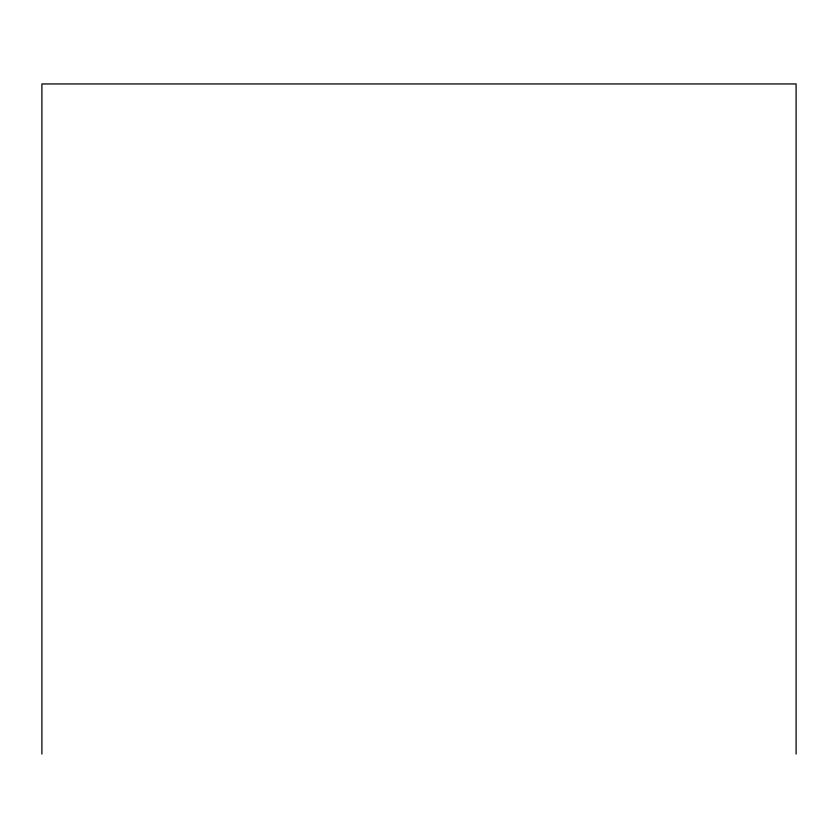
<?xml version="1.0" encoding="UTF-8"?>
<svg xmlns="http://www.w3.org/2000/svg" width="838" height="838" viewBox="0 0 838 838"><rect width="100%" height="100%" fill="white"/><g stroke="black" fill="none" stroke-linecap="round" stroke-linejoin="round"><path stroke-width="1.26" d="M796.1 754.053L796.1 83.947L41.9 83.947L41.9 754.053"/></g></svg>
